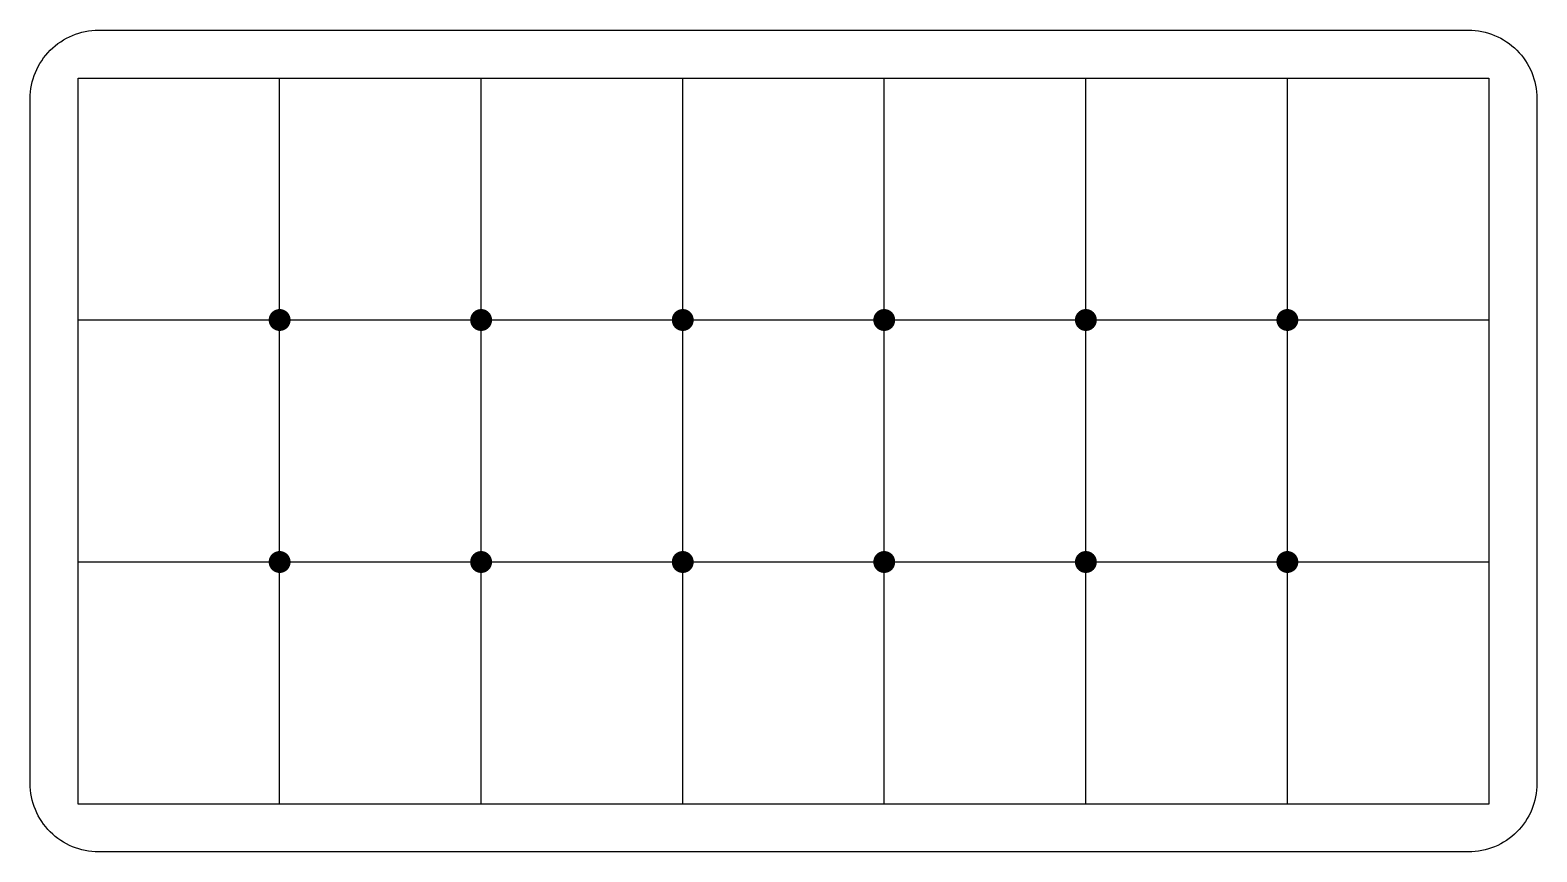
# Model space of a CAD drawing. Header units: millimetres. Extents: x -820.99 to -819.89, y 2700.05 to 2700.65.
import ezdxf

# ---------------------------------------------------------------- set-up
doc = ezdxf.new("R2010")
doc.units = ezdxf.units.MM
doc.header["$LTSCALE"] = 10
doc.layers.add('Móveis_sofás', color=2, linetype='Continuous')

msp = doc.modelspace()

# ---------------------------------------------------------------- linework, layer by layer
at = {"layer": 'Móveis_sofás', "color": 1}
for p, q in [((-820.9501, 2700.6161), (-819.9201, 2700.6161)), ((-820.9501, 2700.0861), (-820.9501, 2700.6161)), ((-820.803, 2700.0861), (-820.803, 2700.6161)), ((-820.6559, 2700.0861), (-820.6559, 2700.6161)), ((-820.5087, 2700.0861), (-820.5087, 2700.6161)), ((-820.3616, 2700.0861), (-820.3616, 2700.6161)), ((-820.2144, 2700.0861), (-820.2144, 2700.6161)), ((-820.0673, 2700.0861), (-820.0673, 2700.6161)), ((-819.9201, 2700.6161), (-819.9201, 2700.0861)), ((-820.9501, 2700.4395), (-819.9201, 2700.4395)), ((-820.9501, 2700.2628), (-819.9201, 2700.2628)), ((-819.9201, 2700.0861), (-820.9501, 2700.0861))]:
    msp.add_line(p, q, dxfattribs=at)
at = {"layer": 'Móveis_sofás'}
msp.add_lwpolyline([(-819.8851, 2700.6011), (-819.8851, 2700.1011, -0.414214), (-819.9351, 2700.0511), (-820.9351, 2700.0511, -0.414214), (-820.9851, 2700.1011), (-820.9851, 2700.6011, -0.414214), (-820.9351, 2700.6511), (-819.9351, 2700.6511, -0.414214)], format="xyb", close=True, dxfattribs=at)
at = {"layer": 'Móveis_sofás', "color": 1, "const_width": 0.008}
for points in [[(-820.799, 2700.4395, -1), (-820.807, 2700.4395, -1)], [(-820.6519, 2700.4395, -1), (-820.6599, 2700.4395, -1)], [(-820.5047, 2700.4395, -1), (-820.5127, 2700.4395, -1)], [(-820.3576, 2700.4395, -1), (-820.3656, 2700.4395, -1)], [(-820.2104, 2700.4395, -1), (-820.2184, 2700.4395, -1)], [(-820.0633, 2700.4395, -1), (-820.0713, 2700.4395, -1)], [(-820.799, 2700.2628, 1), (-820.807, 2700.2628, 1)], [(-820.6519, 2700.2628, 1), (-820.6599, 2700.2628, 1)], [(-820.5047, 2700.2628, 1), (-820.5127, 2700.2628, 1)], [(-820.3576, 2700.2628, 1), (-820.3656, 2700.2628, 1)], [(-820.2104, 2700.2628, 1), (-820.2184, 2700.2628, 1)], [(-820.0633, 2700.2628, 1), (-820.0713, 2700.2628, 1)]]:
    msp.add_lwpolyline(points, format="xyb", close=True, dxfattribs=at)

doc.saveas('drawing.dxf')
